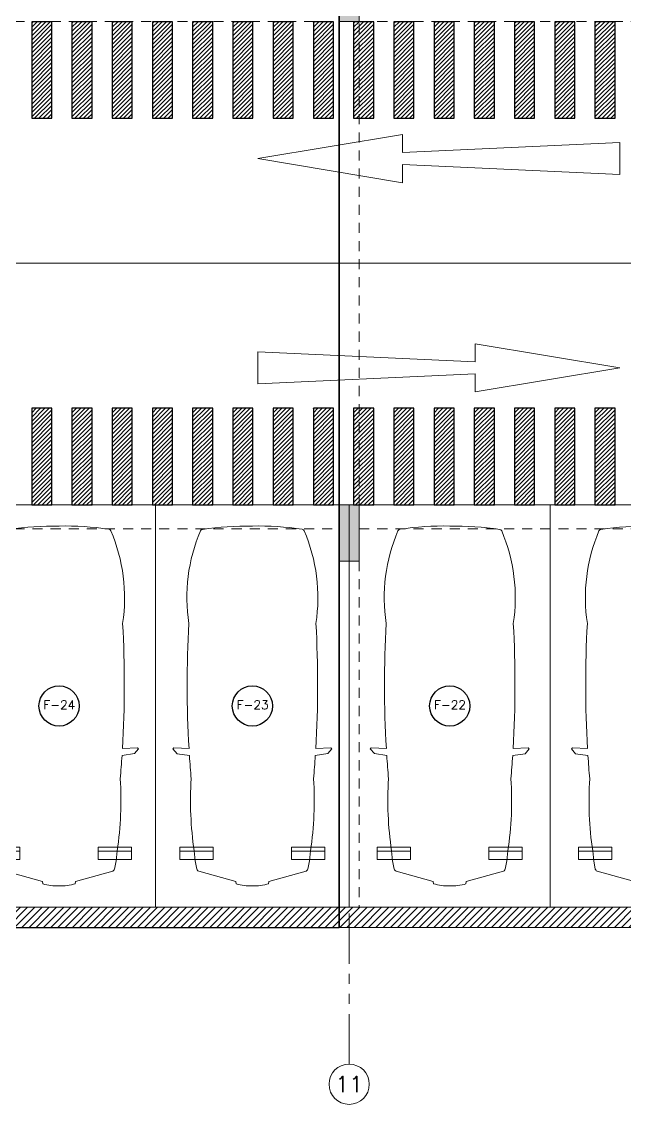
# Model space of a CAD drawing. Header units: millimetres. Extents: x 226317 to 226469, y 8188100 to 8188260.
# Drawn here: x 226406.2 to 226413.7, y 8188149.46 to 8188162.91 of the extents above; entities that cross this region are included whole.
import ezdxf
from ezdxf.enums import TextEntityAlignment as Align

# ---------------------------------------------------------------- set-up
doc = ezdxf.new("R2010")
doc.units = ezdxf.units.MM
for name, pattern in [('HIDDEN2', [0.1875, 0.125, -0.0625]), ('PHANTOM', [2.5, 1.25, -0.25, 0.25, -0.25, 0.25, -0.25]), ('PHANTOM2', [1.25, 0.625, -0.125, 0.125, -0.125, 0.125, -0.125])]:
    doc.linetypes.add(name, pattern=pattern)
for name, color, linetype in [('A-COTAS INT', 8, 'Continuous'), ('A-EJES', 8, 'PHANTOM'), ('A-ESTRUCTURA-HATCH', 8, 'Continuous'), ('A-ESTRUCTURA-MUROS', 8, 'Continuous'), ('A-ESTRUCTURA-VIGAS', 8, 'HIDDEN2'), ('A-LINEAS', 8, 'Continuous'), ('A-MOBILIARIO', 8, 'Continuous'), ('A-NUMERO ESTAC', 8, 'Continuous'), ('A-TEXTO-INDICACIONES', 8, 'Continuous'), ('CIRCULACION PEATONAL', 8, 'Continuous')]:
    doc.layers.add(name, color=color, linetype=linetype)
doc.layers.add('A-ESTRUCTURA-PLACAS', color=8, linetype='Continuous', lineweight=35)
doc.layers.add('A-MUROS', color=8, linetype='Continuous', lineweight=30)
doc.layers.add('A-ETAPAS', color=8, linetype='Continuous', lineweight=35, plot=False)
doc.layers.add('A-ÁREA COMÚN', color=8, linetype='Continuous', plot=False)
doc.styles.add('ROMANS', font='ROMANS.shx', dxfattribs={"oblique": 10})

# ---------------------------------------------------------------- blocks, each defined once
blk = doc.blocks.new('EST P2')
at = {"layer": 'A-ESTRUCTURA-HATCH', "lineweight": 0}
h = blk.add_hatch(dxfattribs=at)
h.set_pattern_fill('ANSI31', color=8, scale=0.02, angle=-1.27e-14)
h.set_pattern_definition([(44.99999999999999, (-226392.077087921, -8188163.059610654), (-0.04490128060534576, 0.04490128060534578), [])])
h.paths.add_polyline_path([(-3.609999800828518, 5.049997551366687), (-3.609999800828518, 4.849997551180422), (-44.78499944024952, 4.849997609853745), (-44.78499937866582, -0.150002358481288), (-46.98999937772169, -0.1500023575499654), (-46.9900000851776, -11.15000259596854), (-3.609999100299319, -11.15005090925843), (-3.609999100299319, -11.40005090925843), (-47.2400000844209, -11.40000240411609), (-47.2400001185888, 0.1499976376071572), (-45.03500012474251, 0.1499976441264153), (-45.03499907316291, 5.049739951267838)])
h.paths.add_polyline_path([(5.875668717751978, 4.849997540004551), (5.875668724213028, 5.04999746195972), (35.52999999574968, 5.049996704794466), (35.52999999574968, 4.849997699260712)])
h.paths.add_polyline_path([(35.5800006974896, -11.1500659417361), (71.88000514596933, -11.1501255556941), (71.88000514596933, -11.40006201900542), (35.5800006974896, -11.40000240504742)])
h.paths.add_polyline_path([(-3.559999100310961, -11.15003591496497), (35.53000069750124, -11.15003591496497), (35.53000069750124, -11.40006590355188), (-3.559999100310961, -11.40006590355188)])
edge = h.paths.add_edge_path()
edge.add_arc((63.30066905263811, -0.1500025354325771), 9.699999993899837, 359.9999991583288, 539.9999991583288)
edge.add_line((53.60066905873828, -0.1500023929402232), (53.80066905874992, -0.1500023929402232))
edge.add_arc((63.30066905263811, -0.1500025354325771), 9.499999993888196, -8.593905818088388e-07, 179.9999991406094, ccw=False)
edge.add_line((72.80066904652631, -0.150002677924931), (73.00066904653795, -0.150002677924931))
h.paths.add_polyline_path([(47.91501720307861, 5.049996227025986), (35.5800006974896, 5.049997347407043), (35.5800006974896, 4.849997348152101), (47.91501677152701, 4.849997607059777)])
edge = h.paths.add_edge_path()
edge.add_arc((63.30067374472856, -0.1500072190538049), 3.300005388395399, 0.001083013335930548, 49.99451371248021)
edge.add_line((65.42211837161449, 2.377740446478128), (65.42216933166492, -0.149981296621263))
edge.add_line((65.42216933166492, -0.149981296621263), (65.27216933167074, -0.149981296621263))
edge.add_line((65.27216933167074, -0.149981296621263), (65.27212526180665, 2.49638928938657))
edge.add_arc((63.30067374501959, -0.1500072181224823), 3.300005387571071, 53.31547490152577, 179.999921187766)
edge.add_line((60.00066835692269, -0.1500026788562536), (59.80066835694015, -0.1500026788562536))
edge.add_arc((63.30067374501959, -0.1500072199851274), 3.50000538808239, 0.0010211422007841975, 179.9999256608234, ccw=False)
edge.add_line((66.80067913257517, -0.1499448418617249), (66.60066855713376, -0.1499448418617249))
edge.add_line((66.60066855713376, -0.1499448418617249), (66.60067913253442, -0.1499448418617249))
h.paths.add_polyline_path([(51.86500159354182, 4.849997512064874), (53.37567124812631, 4.84999814722687), (53.37566821934888, 5.049995731562376), (51.86500180145958, 5.049995731562376)])
h = blk.add_hatch(color=8, dxfattribs=at)
h.dxf.hatch_style = 1
h.paths.add_polyline_path([(1.924988952785498, -0.1505992198362947), (-0.1750110472203232, -0.1505992198362947), (-0.1750111099681817, 4.849997605197132), (-3.559999100310961, 4.849997400306165), (-3.559999100310961, 5.049996072426438), (3.774802909989376, 5.049997524358332), (3.774805110704619, 3.199881108477712), (3.624805109779118, 3.199881113134325), (3.624805167521117, 4.849999565631151), (-0.02486182996653952, 4.849999653175473), (-0.02486189515911974, 2.199999641627073), (3.774804468121147, 2.199980984441936), (3.774804468121147, 2.050086794421077), (-0.02486252749804407, 2.0499999942258), (-0.02486257418058813, -1.862645149230957e-09), (1.925019685091684, -0.0003989655524492264)])
h.paths.add_polyline_path([(51.86500603394234, 5.049999439157546), (47.91502163003315, 5.049999439157546), (47.91502161763492, -0.1499986853450537), (50.25000492052641, -0.1499986853450537), (50.25000491813989, 1.266598701477051e-06), (48.0650059216423, 1.311302185058594e-06), (48.06500596355181, 2.050003058277071), (50.01500671176473, 2.049963342025876), (50.01500671176473, 2.199976992793381), (48.06500595621765, 2.199977087788284), (48.06500601166044, 4.85000130161643), (51.7150060031563, 4.850001225247979), (51.71499513977324, 1.899957737885416), (51.8649951351108, 1.899957733228803)])
h.paths.add_polyline_path([(71.63000006310176, -6.150002165697515), (71.88000006310176, -6.150002165697515), (71.88000006310176, -6.85000216588378), (71.63000006310176, -6.85000216588378)])
h.paths.add_polyline_path([(64.42000006313901, -6.150002076290548), (64.67000006313901, -6.150002076290548), (64.67000006313901, -6.850002076476812), (64.42000006313901, -6.850002076476812)])
h.paths.add_polyline_path([(57.21000006317627, -6.150002076290548), (57.46000006317627, -6.150002076290548), (57.46000006317627, -6.850002076476812), (57.21000006317627, -6.850002076476812)])
h.paths.add_polyline_path([(50.00000006321352, -6.150002076290548), (50.25000006321352, -6.150002076290548), (50.25000006321352, -6.850002076476812), (50.00000006321352, -6.850002076476812)])
h.paths.add_polyline_path([(42.79000006325077, -6.150002055801451), (43.04000006325077, -6.150002055801451), (43.04000006325077, -6.850002055987716), (42.79000006325077, -6.850002055987716)])
h.paths.add_polyline_path([(42.79000006325077, 0.5499979434534907), (43.04000006325077, 0.5499979434534907), (43.04000006325077, -0.1500020558014512), (42.79000006325077, -0.1500020558014512)])
h.paths.add_polyline_path([(35.58000006328803, -6.150002076290548), (35.83000006328803, -6.150002076290548), (35.83000006328803, -6.850002076476812), (35.58000006328803, -6.850002076476812)])
h.paths.add_polyline_path([(35.58000006328803, 0.5499979238957167), (35.83000006328803, 0.5499979238957167), (35.83000006328803, -0.1500020762905478), (35.58000006328803, -0.1500020762905478)])
h.paths.add_polyline_path([(35.28000006329967, -6.150002076290548), (35.53000006329967, -6.150002076290548), (35.53000006329967, -6.850002076476812), (35.28000006329967, -6.850002076476812)])
h.paths.add_polyline_path([(35.28000006329967, 0.5499979238957167), (35.53000006329967, 0.5499979238957167), (35.53000006329967, -0.1500020762905478), (35.28000006329967, -0.1500020762905478)])
h.paths.add_polyline_path([(30.2800000719435, -6.150002076290548), (30.5300000719435, -6.150002076290548), (30.5300000719435, -6.850002076476812), (30.2800000719435, -6.850002076476812)])
h.paths.add_polyline_path([(30.2800000719435, 0.5499979238957167), (30.5300000719435, 0.5499979238957167), (30.5300000719435, -0.1500020762905478), (30.2800000719435, -0.1500020762905478)])
h.paths.add_polyline_path([(23.07000007198076, -6.150002076290548), (23.32000007198076, -6.150002076290548), (23.32000007198076, -6.850002076476812), (23.07000007198076, -6.850002076476812)])
h.paths.add_polyline_path([(23.07000007198076, 0.5499979238957167), (23.32000007198076, 0.5499979238957167), (23.32000007198076, -0.1500020762905478), (23.07000007198076, -0.1500020762905478)])
h.paths.add_polyline_path([(18.0700000806246, -6.150002055801451), (18.3200000806246, -6.150002055801451), (18.3200000806246, -6.850002055987716), (18.0700000806246, -6.850002055987716)])
h.paths.add_polyline_path([(18.0700000806246, 0.5499979434534907), (18.3200000806246, 0.5499979434534907), (18.3200000806246, -0.1500020558014512), (18.0700000806246, -0.1500020558014512)])
h.paths.add_polyline_path([(10.86000014224555, -6.150002076290548), (11.11000014224555, -6.150002076290548), (11.11000014224555, -6.850002076476812), (10.86000014224555, -6.850002076476812)])
h.paths.add_polyline_path([(10.86000014224555, 0.5499979238957167), (11.11000014224555, 0.5499979238957167), (11.11000014224555, -0.1500020762905478), (10.86000014224555, -0.1500020762905478)])
h.paths.add_polyline_path([(3.650000203866512, -6.150002076290548), (3.900000203866512, -6.150002076290548), (3.900000203866512, -6.850002076476812), (3.650000203866512, -6.850002076476812)])
h.paths.add_polyline_path([(3.600000203878153, 0.5499979238957167), (3.900000203866512, 0.5499979238957167), (3.900000203866512, -0.1500020762905478), (3.600000203878153, -0.1500020762905478)])
h.paths.add_polyline_path([(-3.55999973451253, -6.150002356618643), (-3.30999973451253, -6.150002356618643), (-3.30999973451253, -6.850002356804907), (-3.55999973451253, -6.850002356804907)])
h.paths.add_polyline_path([(-3.55999973451253, 0.5499976426362991), (-3.30999973451253, 0.5499976426362991), (-3.30999973451253, -0.1500023566186428), (-3.55999973451253, -0.1500023566186428)])
h.paths.add_polyline_path([(-3.859999734500889, -6.150002356618643), (-3.609999734500889, -6.150002356618643), (-3.609999734500889, -6.850002356804907), (-3.859999734500889, -6.850002356804907)])
h.paths.add_polyline_path([(-3.859999734500889, 0.5499976426362991), (-3.609999734500889, 0.5499976426362991), (-3.609999734500889, -0.1500023566186428), (-3.859999734500889, -0.1500023566186428)])
h.paths.add_polyline_path([(-11.06999967287993, -6.150002356618643), (-10.81999967287993, -6.150002356618643), (-10.81999967287993, -6.850002356804907), (-11.06999967287993, -6.850002356804907)])
h.paths.add_polyline_path([(-11.06999967287993, 0.5499976426362991), (-10.81999967287993, 0.5499976426362991), (-10.81999967287993, -0.1500023566186428), (-11.06999967287993, -0.1500023566186428)])
h.paths.add_polyline_path([(-18.27999961125897, -6.150002076290548), (-18.02999961125897, -6.150002076290548), (-18.02999961125897, -6.850002076476812), (-18.27999961125897, -6.850002076476812)])
h.paths.add_polyline_path([(-18.27999961125897, 0.5499979238957167), (-18.02999961125897, 0.5499979238957167), (-18.02999961125897, -0.1500020762905478), (-18.27999961125897, -0.1500020762905478)])
h.paths.add_polyline_path([(-25.48999954963801, -6.150002356618643), (-25.23999954963801, -6.150002356618643), (-25.23999954963801, -6.850002356804907), (-25.48999954963801, -6.850002356804907)])
h.paths.add_polyline_path([(-25.48999954963801, 0.5499976426362991), (-25.23999954963801, 0.5499976426362991), (-25.23999954963801, -0.1500023566186428), (-25.48999954963801, -0.1500023566186428)])
h.paths.add_polyline_path([(-32.69999948801706, -6.150002356618643), (-32.44999948801706, -6.150002356618643), (-32.44999948801706, -6.850002356804907), (-32.69999948801706, -6.850002356804907)])
h.paths.add_polyline_path([(-32.69999948801706, 0.5499976426362991), (-32.44999948801706, 0.5499976426362991), (-32.44999948801706, -0.1500023566186428), (-32.69999948801706, -0.1500023566186428)])
h.paths.add_polyline_path([(-39.90999879219453, -6.150002076290548), (-39.65999879219453, -6.150002076290548), (-39.65999879219453, -6.850002076476812), (-39.90999879219453, -6.850002076476812)])
h.paths.add_polyline_path([(-39.90999879219453, 0.5499979238957167), (-39.65999879219453, 0.5499979238957167), (-39.65999879219453, -0.1500020762905478), (-39.90999879219453, -0.1500020762905478)])
at = {"layer": 'A-ESTRUCTURA-MUROS', "color": 8, "lineweight": 0}
blk.add_lwpolyline([(-3.559999100310961, -11.15003591496497), (35.53000069750124, -11.15003591496497), (35.53000069750124, -11.40006590355188), (-3.559999100310961, -11.40006590355188)], close=True, dxfattribs=at)
at = {"layer": 'A-ESTRUCTURA-PLACAS', "color": 8, "lineweight": 0}
for points in [[(18.0700000806246, 0.5499979434534907), (18.3200000806246, 0.5499979434534907), (18.3200000806246, -0.1500020558014512), (18.0700000806246, -0.1500020558014512)], [(18.0700000806246, -6.150002055801451), (18.3200000806246, -6.150002055801451), (18.3200000806246, -6.850002055987716), (18.0700000806246, -6.850002055987716)]]:
    blk.add_lwpolyline(points, close=True, dxfattribs=at)
at = {"layer": 'A-ESTRUCTURA-VIGAS', "color": 8, "lineweight": 0}
for points in [[(11.11000014224555, -0.1500018127262592), (18.0700000806246, -0.1500020567327738)], [(18.0700000806246, -6.150002055801451), (18.0700000806246, -0.1500020567327738)], [(18.3200000806246, -6.150002055801451), (18.3200000806246, -0.1500020567327738)], [(18.3200000806246, -0.1500020567327738), (23.07000007198076, -0.1500020762905478)], [(11.11000015272293, -6.150001812726259), (18.07000009110197, -6.150002055801451)], [(18.32000008190516, -6.150002055801451), (23.07000007326133, -6.150002076290548)], [(11.11000014224555, -6.450001812539995), (18.0700000806246, -6.450002056546509)], [(18.3200000806246, -6.450002056546509), (23.07000007198076, -6.450002076104283)], [(18.0700000806246, -6.850002690218389), (18.0700000806246, -11.15000237338245)], [(18.3200000806246, -6.850002690218389), (18.3200000806246, -11.15000237338245)]]:
    blk.add_lwpolyline(points, dxfattribs=at)
blk = doc.blocks.new('*U21')
at = {"layer": 'CIRCULACION PEATONAL'}
h = blk.add_hatch(dxfattribs=at)
h.set_pattern_fill('ANSI31', color=256, scale=0.3)
h.set_pattern_definition([(45, (48.75036784235422, 0), (-0.02651650429449553, 0.02651650429449553), [])])
h.paths.add_polyline_path([(49.04736672583535, 0.2275326177477837), (48.79736672589356, 0.2275326177477837), (48.79736672589356, -0.9724673796445131), (49.04736672583535, -0.9724673796445131)])
h = blk.add_hatch(dxfattribs=at)
h.set_pattern_fill('ANSI31', color=256, scale=0.3)
h.set_pattern_definition([(45, (49.25036784235422, 0), (-0.02651650429449553, 0.02651650429449553), [])])
h.paths.add_polyline_path([(49.54736672583535, 0.2275326177477837), (49.29736672589356, 0.2275326177477837), (49.29736672589356, -0.9724673796445131), (49.54736672583535, -0.9724673796445131)])
h = blk.add_hatch(dxfattribs=at)
h.set_pattern_fill('ANSI31', color=256, scale=0.3)
h.set_pattern_definition([(45, (49.75036784235422, 0), (-0.02651650429449553, 0.02651650429449553), [])])
h.paths.add_polyline_path([(50.04736672583535, 0.2275326177477837), (49.79736672589356, 0.2275326177477837), (49.79736672589356, -0.9724673796445131), (50.04736672583535, -0.9724673796445131)])
h = blk.add_hatch(dxfattribs=at)
h.set_pattern_fill('ANSI31', color=256, scale=0.3)
h.set_pattern_definition([(45, (50.25036784235422, 0), (-0.02651650429449553, 0.02651650429449553), [])])
h.paths.add_polyline_path([(50.54736672583535, 0.2275326177477837), (50.29736672589356, 0.2275326177477837), (50.29736672589356, -0.9724673796445131), (50.54736672583535, -0.9724673796445131)])
h = blk.add_hatch(dxfattribs=at)
h.set_pattern_fill('ANSI31', color=256, scale=0.3)
h.set_pattern_definition([(45, (50.75036784235422, 0), (-0.02651650429449553, 0.02651650429449553), [])])
h.paths.add_polyline_path([(51.04736672583535, 0.2275326177477837), (50.79736672589356, 0.2275326177477837), (50.79736672589356, -0.9724673796445131), (51.04736672583535, -0.9724673796445131)])
h = blk.add_hatch(dxfattribs=at)
h.set_pattern_fill('ANSI31', color=256, scale=0.3)
h.set_pattern_definition([(45, (51.25036784235422, 0), (-0.02651650429449553, 0.02651650429449553), [])])
h.paths.add_polyline_path([(51.54736672583535, 0.2275326177477837), (51.29736672589356, 0.2275326177477837), (51.29736672589356, -0.9724673796445131), (51.54736672583535, -0.9724673796445131)])
h = blk.add_hatch(dxfattribs=at)
h.set_pattern_fill('ANSI31', color=256, scale=0.3)
h.set_pattern_definition([(45, (51.75036784235422, 0), (-0.02651650429449553, 0.02651650429449553), [])])
h.paths.add_polyline_path([(52.04736672583535, 0.2275326177477837), (51.79736672589356, 0.2275326177477837), (51.79736672589356, -0.9724673796445131), (52.04736672583535, -0.9724673796445131)])
h = blk.add_hatch(dxfattribs=at)
h.set_pattern_fill('ANSI31', color=256, scale=0.3)
h.set_pattern_definition([(45, (52.25036784235422, 0), (-0.02651650429449553, 0.02651650429449553), [])])
h.paths.add_polyline_path([(52.54736672583535, 0.2275326177477837), (52.29736672589356, 0.2275326177477837), (52.29736672589356, -0.9724673796445131), (52.54736672583535, -0.9724673796445131)])
h = blk.add_hatch(dxfattribs=at)
h.set_pattern_fill('ANSI31', color=256, scale=0.3)
h.set_pattern_definition([(45, (52.75036784235422, 0), (-0.02651650429449553, 0.02651650429449553), [])])
h.paths.add_polyline_path([(53.04736672583535, 0.2275326177477837), (52.79736672589356, 0.2275326177477837), (52.79736672589356, -0.9724673796445131), (53.04736672583535, -0.9724673796445131)])
h = blk.add_hatch(dxfattribs=at)
h.set_pattern_fill('ANSI31', color=256, scale=0.3)
h.set_pattern_definition([(45, (53.25036784235422, 0), (-0.02651650429449553, 0.02651650429449553), [])])
h.paths.add_polyline_path([(53.54736672583535, 0.2275326177477837), (53.29736672589356, 0.2275326177477837), (53.29736672589356, -0.9724673796445131), (53.54736672583535, -0.9724673796445131)])
h = blk.add_hatch(dxfattribs=at)
h.set_pattern_fill('ANSI31', color=256, scale=0.3)
h.set_pattern_definition([(45, (53.75036784235422, 0), (-0.02651650429449553, 0.02651650429449553), [])])
h.paths.add_polyline_path([(54.04736672583535, 0.2275326177477837), (53.79736672589356, 0.2275326177477837), (53.79736672589356, -0.9724673796445131), (54.04736672583535, -0.9724673796445131)])
h = blk.add_hatch(dxfattribs=at)
h.set_pattern_fill('ANSI31', color=256, scale=0.3)
h.set_pattern_definition([(45, (54.25036784235422, 0), (-0.02651650429449553, 0.02651650429449553), [])])
h.paths.add_polyline_path([(54.54736672583535, 0.2275326177477837), (54.29736672589356, 0.2275326177477837), (54.29736672589356, -0.9724673796445131), (54.54736672583535, -0.9724673796445131)])
h = blk.add_hatch(dxfattribs=at)
h.set_pattern_fill('ANSI31', color=256, scale=0.3)
h.set_pattern_definition([(45, (54.75036784235422, 0), (-0.02651650429449553, 0.02651650429449553), [])])
h.paths.add_polyline_path([(55.04736672583535, 0.2275326177477837), (54.79736672589356, 0.2275326177477837), (54.79736672589356, -0.9724673796445131), (55.04736672583535, -0.9724673796445131)])
h = blk.add_hatch(dxfattribs=at)
h.set_pattern_fill('ANSI31', color=256, scale=0.3)
h.set_pattern_definition([(45, (55.25036784235422, 0), (-0.02651650429449553, 0.02651650429449553), [])])
h.paths.add_polyline_path([(55.54736672583535, 0.2275326177477837), (55.29736672589356, 0.2275326177477837), (55.29736672589356, -0.9724673796445131), (55.54736672583535, -0.9724673796445131)])
h = blk.add_hatch(dxfattribs=at)
h.set_pattern_fill('ANSI31', color=256, scale=0.3)
h.set_pattern_definition([(45, (55.75036784235422, 0), (-0.02651650429449553, 0.02651650429449553), [])])
h.paths.add_polyline_path([(56.04736672583535, 0.2275326177477837), (55.79736672589356, 0.2275326177477837), (55.79736672589356, -0.9724673796445131), (56.04736672583535, -0.9724673796445131)])
for points in [[(48.79736672589356, -0.9724673796445131), (49.04736672583535, -0.9724673796445131), (49.04736672583535, 0.2275326177477837), (48.79736672589356, 0.2275326177477837)], [(49.29736672589356, -0.9724673796445131), (49.54736672583535, -0.9724673796445131), (49.54736672583535, 0.2275326177477837), (49.29736672589356, 0.2275326177477837)], [(49.79736672589356, -0.9724673796445131), (50.04736672583535, -0.9724673796445131), (50.04736672583535, 0.2275326177477837), (49.79736672589356, 0.2275326177477837)], [(50.29736672589356, -0.9724673796445131), (50.54736672583535, -0.9724673796445131), (50.54736672583535, 0.2275326177477837), (50.29736672589356, 0.2275326177477837)], [(50.79736672589356, -0.9724673796445131), (51.04736672583535, -0.9724673796445131), (51.04736672583535, 0.2275326177477837), (50.79736672589356, 0.2275326177477837)], [(51.29736672589356, -0.9724673796445131), (51.54736672583535, -0.9724673796445131), (51.54736672583535, 0.2275326177477837), (51.29736672589356, 0.2275326177477837)], [(51.79736672589356, -0.9724673796445131), (52.04736672583535, -0.9724673796445131), (52.04736672583535, 0.2275326177477837), (51.79736672589356, 0.2275326177477837)], [(52.29736672589356, -0.9724673796445131), (52.54736672583535, -0.9724673796445131), (52.54736672583535, 0.2275326177477837), (52.29736672589356, 0.2275326177477837)], [(52.79736672589356, -0.9724673796445131), (53.04736672583535, -0.9724673796445131), (53.04736672583535, 0.2275326177477837), (52.79736672589356, 0.2275326177477837)], [(53.29736672589356, -0.9724673796445131), (53.54736672583535, -0.9724673796445131), (53.54736672583535, 0.2275326177477837), (53.29736672589356, 0.2275326177477837)], [(53.79736672589356, -0.9724673796445131), (54.04736672583535, -0.9724673796445131), (54.04736672583535, 0.2275326177477837), (53.79736672589356, 0.2275326177477837)], [(54.29736672589356, -0.9724673796445131), (54.54736672583535, -0.9724673796445131), (54.54736672583535, 0.2275326177477837), (54.29736672589356, 0.2275326177477837)], [(54.79736672589356, -0.9724673796445131), (55.04736672583535, -0.9724673796445131), (55.04736672583535, 0.2275326177477837), (54.79736672589356, 0.2275326177477837)], [(55.29736672589356, -0.9724673796445131), (55.54736672583535, -0.9724673796445131), (55.54736672583535, 0.2275326177477837), (55.29736672589356, 0.2275326177477837)], [(55.79736672589356, -0.9724673796445131), (56.04736672583535, -0.9724673796445131), (56.04736672583535, 0.2275326177477837), (55.79736672589356, 0.2275326177477837)]]:
    blk.add_lwpolyline(points, close=True, dxfattribs=at)
blk = doc.blocks.new('EJES 1P')
at = {"layer": 'A-EJES', "color": 8, "linetype": 'PHANTOM2', "lineweight": 0}
blk.add_lwpolyline([(63.20433618087554, -18.15109878778458), (63.20433511931333, -12.29184515587986)], dxfattribs=at)
at = {"layer": 'A-EJES', "color": 8, "linetype": 'Continuous', "lineweight": 0}
blk.add_circle((63.20433618043899, -18.3981809662655), 0.25, dxfattribs=at)
at = {"layer": 'A-EJES', "color": 8, "linetype": 'Continuous', "lineweight": 0, "style": 'ROMANS'}
blk.add_text('11', height=0.2, dxfattribs=at).set_placement((63.20433618043899, -18.3981809662655), align=Align.MIDDLE_CENTER)
blk = doc.blocks.new('EJE')
at = {"linetype": 'Continuous'}
blk.add_circle((-4.656613e-10, -3.7252903e-09), 0.5, dxfattribs=at)
at = {"layer": 'A-TEXTO-INDICACIONES', "style": 'ROMANS'}
blk.add_attdef('EJE', text='', height=0.22, rotation=1.067217058e-07, dxfattribs=at).set_placement((0.0068061400004788, 0.02766973558132052), align=Align.MIDDLE_CENTER)
blk = doc.blocks.new('numeración')
at = {"layer": 'A-NUMERO ESTAC', "color": 8, "lineweight": 0, "xscale": 0.5, "yscale": 0.5, "zscale": 0.5}
for p, values in [((-58.41066868865164, -58.20025505311787), {'EJE': 'F-24'}), ((-56.00816868865513, -58.2002550503239), {'EJE': 'F-23'}), ((-53.55566875025397, -58.20025469269603), {'EJE': 'F-22'})]:
    blk.add_blockref('EJE', p, dxfattribs=at).add_auto_attribs(values)
blk = doc.blocks.new('*U64')
at = {"color": 8, "lineweight": 0, "ltscale": 0.5}
for p, q in [((0.3499999955874531, 4.301899374723462), (0.7625640851674265, 4.301899372860816)), ((2.149999995575811, 4.301899374723462), (1.737435905995837, 4.301899374723462))]:
    blk.add_line(p, q, dxfattribs=at)
for points in [[(0, 0), (2.499999991361988, 0), (2.499999991361988, 5), (0, 5)], [(0.3499999955874531, 4.405005575418499), (0.3499999955874531, 4.25500557504597), (0.7625640851674265, 4.25500557504597), (0.7625640851674265, 4.405005573555852)], [(1.737435905995837, 4.405005575418499), (1.737435905995837, 4.25500557504597), (2.149999995575811, 4.25500557504597), (2.149999995575811, 4.405005575418499)]]:
    blk.add_lwpolyline(points, close=True, dxfattribs=at)
blk.add_lwpolyline([(2.03752884062679, 3.028522202071265), (2.224826327210351, 3.017961387783316), (2.238677228719055, 3.033225936144618), (2.185582106501854, 3.092103478759553), (2.032238901058754, 3.114782713422947, 0.005253419644038889), (2.010610157850643, 3.403024230234966, 0.05323468880448375), (1.972881284693313, 4.298445265069629), (1.959960854763223, 4.423920004889395), (1.940709683380149, 4.525403541773585), (1.9362321838096, 4.534997764310868, 0.2186562557100147), (1.917137844871789, 4.551199094653156), (1.455784297117092, 4.68041331440213), (1.452100339887064, 4.707649311509477, 0.09155394760763061), (1.249999995680958, 4.734330136008744, 0.09162043732155131), (1.047899651492074, 4.708804217427994), (1.044215694046172, 4.681568217724587), (0.5828621462968695, 4.552353999814748, 0.2186562552153479), (0.5637678073598666, 4.536152669489409), (0.5592903077831155, 4.526558446958687), (0.5400391364582477, 4.4250749100745), (0.5271187063809111, 4.299600172615821, 0.05323468880111815), (0.4893898333856372, 3.404179129908862, 0.005253420110187526), (0.4677610893613322, 3.115937606692341), (0.3144178846614098, 3.093258382082013), (0.2613227625024168, 3.034380841329721), (0.2751736638947053, 3.01911629296842), (0.462471150585728, 3.029677107255861, 0.02826491459471849), (0.4599966609936941, 1.475695204805616, 0.1399238157925407), (0.6046126920717152, 0.324876973164095, 0.2721479777528903), (0.6285017460795336, 0.3060667694362756, 0.035352843949907), (1.249999995681265, 0.2656698639912349, 0.0456386399384704), (1.869188434173286, 0.3049118635303407, 0.2721479761988349), (1.893077488848708, 0.3237220675503025, 0.1398888083936435), (2.040003330824844, 1.474540296761161, 0.02826491464424222)], format="xyb", close=True, dxfattribs=at)
blk = doc.blocks.new('*U62')
at = {"color": 8, "lineweight": 0, "ltscale": 0.5}
for p, q in [((0.349999999909371, 4.301899374723462), (0.7625640894893444, 4.301899372860816)), ((2.149999999897729, 4.301899374723462), (1.737435910317755, 4.301899374723462))]:
    blk.add_line(p, q, dxfattribs=at)
for points in [[(0, 0), (2.500000000005824, 0), (2.500000000005824, 5), (0, 5)], [(0.349999999909371, 4.405005575418499), (0.349999999909371, 4.25500557504597), (0.7625640894893444, 4.25500557504597), (0.7625640894893444, 4.405005573555852)], [(1.737435910317755, 4.405005575418499), (1.737435910317755, 4.25500557504597), (2.149999999897729, 4.25500557504597), (2.149999999897729, 4.405005575418499)]]:
    blk.add_lwpolyline(points, close=True, dxfattribs=at)
blk.add_lwpolyline([(2.037528844948707, 3.028522202071265), (2.224826331532269, 3.017961387783316), (2.238677233040973, 3.033225936144618), (2.185582110823772, 3.092103478759553), (2.032238905380672, 3.114782713422947, 0.005253419644038889), (2.010610162172561, 3.403024230234966, 0.05323468880448375), (1.972881289015231, 4.298445265069629), (1.959960859085141, 4.423920004889395), (1.940709687702067, 4.525403541773585), (1.936232188131518, 4.534997764310868, 0.2186562557100147), (1.917137849193707, 4.551199094653156), (1.45578430143901, 4.68041331440213), (1.452100344208982, 4.707649311509477, 0.09155394760763061), (1.250000000002876, 4.734330136008744, 0.09162043732155131), (1.047899655813991, 4.708804217427994), (1.044215698368089, 4.681568217724587), (0.5828621506187874, 4.552353999814748, 0.2186562552153479), (0.5637678116817846, 4.536152669489409), (0.5592903121050334, 4.526558446958687), (0.5400391407801657, 4.4250749100745), (0.527118710702829, 4.299600172615821, 0.05323468880111815), (0.4893898377075552, 3.404179129908862, 0.005253420110187526), (0.4677610936832501, 3.115937606692341), (0.3144178889833277, 3.093258382082013), (0.2613227668243348, 3.034380841329721), (0.2751736682166233, 3.01911629296842), (0.4624711549076459, 3.029677107255861, 0.02826491459471849), (0.459996665315612, 1.475695204805616, 0.1399238157925407), (0.6046126963936331, 0.324876973164095, 0.2721479777528903), (0.6285017504014515, 0.3060667694362756, 0.035352843949907), (1.250000000003183, 0.2656698639912349, 0.0456386399384704), (1.869188438495204, 0.3049118635303407, 0.2721479761988349), (1.893077493170626, 0.3237220675503025, 0.1398888083936435), (2.040003335146762, 1.474540296761161, 0.02826491464424222)], format="xyb", close=True, dxfattribs=at)
blk = doc.blocks.new('*U60')
at = {"color": 8, "lineweight": 0, "ltscale": 0.5}
for p, q in [((0.2999999999064606, 4.301899374723462), (0.712564089486434, 4.301899372860816)), ((2.099999999894819, 4.301899374723462), (1.687435910314844, 4.301899374723462))]:
    blk.add_line(p, q, dxfattribs=at)
for points in [[(0, 0), (2.400000000000003, 0), (2.400000000000003, 5), (0, 5)], [(0.2999999999064606, 4.405005575418499), (0.2999999999064606, 4.25500557504597), (0.712564089486434, 4.25500557504597), (0.712564089486434, 4.405005573555852)], [(1.687435910314844, 4.405005575418499), (1.687435910314844, 4.25500557504597), (2.099999999894819, 4.25500557504597), (2.099999999894819, 4.405005575418499)]]:
    blk.add_lwpolyline(points, close=True, dxfattribs=at)
blk.add_lwpolyline([(1.987528844945797, 3.028522202071265), (2.174826331529359, 3.017961387783316), (2.188677233038063, 3.033225936144618), (2.135582110820861, 3.092103478759553), (1.982238905377762, 3.114782713422947, 0.005253419644038889), (1.960610162169651, 3.403024230234966, 0.05323468880448375), (1.922881289012321, 4.298445265069629), (1.909960859082231, 4.423920004889395), (1.890709687699156, 4.525403541773585), (1.886232188128608, 4.534997764310868, 0.2186562557100147), (1.867137849190796, 4.551199094653156), (1.405784301436099, 4.68041331440213), (1.402100344206071, 4.707649311509477, 0.09155394760763061), (1.199999999999965, 4.734330136008744, 0.09162043732155131), (0.9978996558110811, 4.708804217427994), (0.9942156983651791, 4.681568217724587), (0.532862150615877, 4.552353999814748, 0.2186562552153479), (0.5137678116788742, 4.536152669489409), (0.509290312102123, 4.526558446958687), (0.4900391407772553, 4.4250749100745), (0.4771187106999186, 4.299600172615821, 0.05323468880111815), (0.4393898377046448, 3.404179129908862, 0.005253420110187526), (0.4177610936803398, 3.115937606692341), (0.2644178889804173, 3.093258382082013), (0.2113227668214244, 3.034380841329721), (0.2251736682137129, 3.01911629296842), (0.4124711549047355, 3.029677107255861, 0.02826491459471849), (0.4099966653127016, 1.475695204805616, 0.1399238157925407), (0.5546126963907227, 0.324876973164095, 0.2721479777528903), (0.5785017503985411, 0.3060667694362756, 0.035352843949907), (1.200000000000272, 0.2656698639912349, 0.0456386399384704), (1.819188438492293, 0.3049118635303407, 0.2721479761988349), (1.843077493167715, 0.3237220675503025, 0.1398888083936435), (1.990003335143852, 1.474540296761161, 0.02826491464424222)], format="xyb", close=True, dxfattribs=at)
blk = doc.blocks.new('*U61')
at = {"color": 8, "lineweight": 0, "ltscale": 0.5}
for p, q in [((0.302499999908789, 4.301899374723462), (0.7150640894887623, 4.301899372860816)), ((2.102499999897147, 4.301899374723462), (1.689935910317172, 4.301899374723462))]:
    blk.add_line(p, q, dxfattribs=at)
for points in [[(0, 0), (2.40500000000466, 0), (2.40500000000466, 5), (0, 5)], [(0.302499999908789, 4.405005575418499), (0.302499999908789, 4.25500557504597), (0.7150640894887623, 4.25500557504597), (0.7150640894887623, 4.405005573555852)], [(1.689935910317172, 4.405005575418499), (1.689935910317172, 4.25500557504597), (2.102499999897147, 4.25500557504597), (2.102499999897147, 4.405005575418499)]]:
    blk.add_lwpolyline(points, close=True, dxfattribs=at)
blk.add_lwpolyline([(1.990028844948126, 3.028522202071265), (2.177326331531687, 3.017961387783316), (2.191177233040391, 3.033225936144618), (2.13808211082319, 3.092103478759553), (1.98473890538009, 3.114782713422947, 0.005253419644038889), (1.963110162171979, 3.403024230234966, 0.05323468880448375), (1.925381289014649, 4.298445265069629), (1.912460859084559, 4.423920004889395), (1.893209687701485, 4.525403541773585), (1.888732188130936, 4.534997764310868, 0.2186562557100147), (1.869637849193124, 4.551199094653156), (1.408284301438428, 4.68041331440213), (1.4046003442084, 4.707649311509477, 0.09155394760763061), (1.202500000002294, 4.734330136008744, 0.09162043732155131), (1.000399655813409, 4.708804217427994), (0.9967156983675074, 4.681568217724587), (0.5353621506182054, 4.552353999814748, 0.2186562552153479), (0.5162678116812025, 4.536152669489409), (0.5117903121044514, 4.526558446958687), (0.4925391407795836, 4.4250749100745), (0.4796187107022469, 4.299600172615821, 0.05323468880111815), (0.4418898377069731, 3.404179129908862, 0.005253420110187526), (0.4202610936826681, 3.115937606692341), (0.2669178889827457, 3.093258382082013), (0.2138227668237527, 3.034380841329721), (0.2276736682160412, 3.01911629296842), (0.4149711549070638, 3.029677107255861, 0.02826491459471849), (0.4124966653150299, 1.475695204805616, 0.1399238157925407), (0.557112696393051, 0.324876973164095, 0.2721479777528903), (0.5810017504008694, 0.3060667694362756, 0.035352843949907), (1.2025000000026, 0.2656698639912349, 0.0456386399384704), (1.821688438494622, 0.3049118635303407, 0.2721479761988349), (1.845577493170043, 0.3237220675503025, 0.1398888083936435), (1.99250333514618, 1.474540296761161, 0.02826491464424222)], format="xyb", close=True, dxfattribs=at)
blk = doc.blocks.new('*U19')
at = {"layer": 'CIRCULACION PEATONAL'}
h = blk.add_hatch(dxfattribs=at)
h.set_pattern_fill('ANSI31', color=256, scale=0.3)
h.set_pattern_definition([(45, (39.75036784235422, 0), (-0.02651650429449553, 0.02651650429449553), [])])
h.paths.add_polyline_path([(40.04736672583536, 0.2275326177477837), (39.79736672589357, 0.2275326177477837), (39.79736672589357, -0.9724673796445131), (40.04736672583536, -0.9724673796445131)])
h = blk.add_hatch(dxfattribs=at)
h.set_pattern_fill('ANSI31', color=256, scale=0.3)
h.set_pattern_definition([(45, (40.25036784235422, 0), (-0.02651650429449553, 0.02651650429449553), [])])
h.paths.add_polyline_path([(40.54736672583536, 0.2275326177477837), (40.29736672589357, 0.2275326177477837), (40.29736672589357, -0.9724673796445131), (40.54736672583536, -0.9724673796445131)])
h = blk.add_hatch(dxfattribs=at)
h.set_pattern_fill('ANSI31', color=256, scale=0.3)
h.set_pattern_definition([(45, (40.75036784235422, 0), (-0.02651650429449553, 0.02651650429449553), [])])
h.paths.add_polyline_path([(41.04736672583536, 0.2275326177477837), (40.79736672589357, 0.2275326177477837), (40.79736672589357, -0.9724673796445131), (41.04736672583536, -0.9724673796445131)])
h = blk.add_hatch(dxfattribs=at)
h.set_pattern_fill('ANSI31', color=256, scale=0.3)
h.set_pattern_definition([(45, (41.25036784235422, 0), (-0.02651650429449553, 0.02651650429449553), [])])
h.paths.add_polyline_path([(41.54736672583536, 0.2275326177477837), (41.29736672589357, 0.2275326177477837), (41.29736672589357, -0.9724673796445131), (41.54736672583536, -0.9724673796445131)])
h = blk.add_hatch(dxfattribs=at)
h.set_pattern_fill('ANSI31', color=256, scale=0.3)
h.set_pattern_definition([(45, (41.75036784235422, 0), (-0.02651650429449553, 0.02651650429449553), [])])
h.paths.add_polyline_path([(42.04736672583536, 0.2275326177477837), (41.79736672589357, 0.2275326177477837), (41.79736672589357, -0.9724673796445131), (42.04736672583536, -0.9724673796445131)])
h = blk.add_hatch(dxfattribs=at)
h.set_pattern_fill('ANSI31', color=256, scale=0.3)
h.set_pattern_definition([(45, (42.25036784235422, 0), (-0.02651650429449553, 0.02651650429449553), [])])
h.paths.add_polyline_path([(42.54736672583536, 0.2275326177477837), (42.29736672589357, 0.2275326177477837), (42.29736672589357, -0.9724673796445131), (42.54736672583536, -0.9724673796445131)])
h = blk.add_hatch(dxfattribs=at)
h.set_pattern_fill('ANSI31', color=256, scale=0.3)
h.set_pattern_definition([(45, (42.75036784235422, 0), (-0.02651650429449553, 0.02651650429449553), [])])
h.paths.add_polyline_path([(43.04736672583536, 0.2275326177477837), (42.79736672589357, 0.2275326177477837), (42.79736672589357, -0.9724673796445131), (43.04736672583536, -0.9724673796445131)])
h = blk.add_hatch(dxfattribs=at)
h.set_pattern_fill('ANSI31', color=256, scale=0.3)
h.set_pattern_definition([(45, (43.25036784235422, 0), (-0.02651650429449553, 0.02651650429449553), [])])
h.paths.add_polyline_path([(43.54736672583536, 0.2275326177477837), (43.29736672589357, 0.2275326177477837), (43.29736672589357, -0.9724673796445131), (43.54736672583536, -0.9724673796445131)])
h = blk.add_hatch(dxfattribs=at)
h.set_pattern_fill('ANSI31', color=256, scale=0.3)
h.set_pattern_definition([(45, (43.75036784235422, 0), (-0.02651650429449553, 0.02651650429449553), [])])
h.paths.add_polyline_path([(44.04736672583536, 0.2275326177477837), (43.79736672589357, 0.2275326177477837), (43.79736672589357, -0.9724673796445131), (44.04736672583536, -0.9724673796445131)])
h = blk.add_hatch(dxfattribs=at)
h.set_pattern_fill('ANSI31', color=256, scale=0.3)
h.set_pattern_definition([(45, (44.25036784235422, 0), (-0.02651650429449553, 0.02651650429449553), [])])
h.paths.add_polyline_path([(44.54736672583536, 0.2275326177477837), (44.29736672589357, 0.2275326177477837), (44.29736672589357, -0.9724673796445131), (44.54736672583536, -0.9724673796445131)])
h = blk.add_hatch(dxfattribs=at)
h.set_pattern_fill('ANSI31', color=256, scale=0.3)
h.set_pattern_definition([(45, (44.75036784235422, 0), (-0.02651650429449553, 0.02651650429449553), [])])
h.paths.add_polyline_path([(45.04736672583536, 0.2275326177477837), (44.79736672589357, 0.2275326177477837), (44.79736672589357, -0.9724673796445131), (45.04736672583536, -0.9724673796445131)])
h = blk.add_hatch(dxfattribs=at)
h.set_pattern_fill('ANSI31', color=256, scale=0.3)
h.set_pattern_definition([(45, (45.25036784235422, 0), (-0.02651650429449553, 0.02651650429449553), [])])
h.paths.add_polyline_path([(45.54736672583536, 0.2275326177477837), (45.29736672589357, 0.2275326177477837), (45.29736672589357, -0.9724673796445131), (45.54736672583536, -0.9724673796445131)])
h = blk.add_hatch(dxfattribs=at)
h.set_pattern_fill('ANSI31', color=256, scale=0.3)
h.set_pattern_definition([(45, (45.75036784235422, 0), (-0.02651650429449553, 0.02651650429449553), [])])
h.paths.add_polyline_path([(46.04736672583536, 0.2275326177477837), (45.79736672589357, 0.2275326177477837), (45.79736672589357, -0.9724673796445131), (46.04736672583536, -0.9724673796445131)])
h = blk.add_hatch(dxfattribs=at)
h.set_pattern_fill('ANSI31', color=256, scale=0.3)
h.set_pattern_definition([(45, (46.25036784235422, 0), (-0.02651650429449553, 0.02651650429449553), [])])
h.paths.add_polyline_path([(46.54736672583536, 0.2275326177477837), (46.29736672589357, 0.2275326177477837), (46.29736672589357, -0.9724673796445131), (46.54736672583536, -0.9724673796445131)])
h = blk.add_hatch(dxfattribs=at)
h.set_pattern_fill('ANSI31', color=256, scale=0.3)
h.set_pattern_definition([(45, (46.75036784235422, 0), (-0.02651650429449553, 0.02651650429449553), [])])
h.paths.add_polyline_path([(47.04736672583536, 0.2275326177477837), (46.79736672589357, 0.2275326177477837), (46.79736672589357, -0.9724673796445131), (47.04736672583536, -0.9724673796445131)])
for points in [[(39.79736672589357, -0.9724673796445131), (40.04736672583536, -0.9724673796445131), (40.04736672583536, 0.2275326177477837), (39.79736672589357, 0.2275326177477837)], [(40.29736672589357, -0.9724673796445131), (40.54736672583536, -0.9724673796445131), (40.54736672583536, 0.2275326177477837), (40.29736672589357, 0.2275326177477837)], [(40.79736672589357, -0.9724673796445131), (41.04736672583536, -0.9724673796445131), (41.04736672583536, 0.2275326177477837), (40.79736672589357, 0.2275326177477837)], [(41.29736672589357, -0.9724673796445131), (41.54736672583536, -0.9724673796445131), (41.54736672583536, 0.2275326177477837), (41.29736672589357, 0.2275326177477837)], [(41.79736672589357, -0.9724673796445131), (42.04736672583536, -0.9724673796445131), (42.04736672583536, 0.2275326177477837), (41.79736672589357, 0.2275326177477837)], [(42.29736672589357, -0.9724673796445131), (42.54736672583536, -0.9724673796445131), (42.54736672583536, 0.2275326177477837), (42.29736672589357, 0.2275326177477837)], [(42.79736672589357, -0.9724673796445131), (43.04736672583536, -0.9724673796445131), (43.04736672583536, 0.2275326177477837), (42.79736672589357, 0.2275326177477837)], [(43.29736672589357, -0.9724673796445131), (43.54736672583536, -0.9724673796445131), (43.54736672583536, 0.2275326177477837), (43.29736672589357, 0.2275326177477837)], [(43.79736672589357, -0.9724673796445131), (44.04736672583536, -0.9724673796445131), (44.04736672583536, 0.2275326177477837), (43.79736672589357, 0.2275326177477837)], [(44.29736672589357, -0.9724673796445131), (44.54736672583536, -0.9724673796445131), (44.54736672583536, 0.2275326177477837), (44.29736672589357, 0.2275326177477837)], [(44.79736672589357, -0.9724673796445131), (45.04736672583536, -0.9724673796445131), (45.04736672583536, 0.2275326177477837), (44.79736672589357, 0.2275326177477837)], [(45.29736672589357, -0.9724673796445131), (45.54736672583536, -0.9724673796445131), (45.54736672583536, 0.2275326177477837), (45.29736672589357, 0.2275326177477837)], [(45.79736672589357, -0.9724673796445131), (46.04736672583536, -0.9724673796445131), (46.04736672583536, 0.2275326177477837), (45.79736672589357, 0.2275326177477837)], [(46.29736672589357, -0.9724673796445131), (46.54736672583536, -0.9724673796445131), (46.54736672583536, 0.2275326177477837), (46.29736672589357, 0.2275326177477837)], [(46.79736672589357, -0.9724673796445131), (47.04736672583536, -0.9724673796445131), (47.04736672583536, 0.2275326177477837), (46.79736672589357, 0.2275326177477837)]]:
    blk.add_lwpolyline(points, close=True, dxfattribs=at)
blk = doc.blocks.new('PO_GUARDIA CIVIL ESQ FAISANES_PLANTAS_Sotanos_REVA_2022.01.24 - copia$0$XREF_SOTANOS - ETAPA 1-2020.06.26$0$frr')
at = {"color": 8, "lineweight": 0}
blk.add_lwpolyline([(-0.2000000000000455, -4.499999999999886), (0.2000000000000455, -4.5), (0.07500150000004169, -1.800000000000068), (0.2999999999999545, -1.799999999999955), (0, 0), (-0.2999999999999545, -1.799999999999955), (-0.07500149999981431, -1.799999999999955)], close=True, dxfattribs=at)
blk = doc.blocks.new('TEXTOSSS')
at = {"transparency": 33554483}
for p, rotation in [((-58.67189817124745, -40.20000145770609), 90), ((-54.17189817124745, -42.80000145733356), 270)]:
    blk.add_blockref('PO_GUARDIA CIVIL ESQ FAISANES_PLANTAS_Sotanos_REVA_2022.01.24 - copia$0$XREF_SOTANOS - ETAPA 1-2020.06.26$0$frr', p, dxfattribs=dict(at, rotation=rotation))
blk = doc.blocks.new('arq. estac.')
at = {"color": 8, "lineweight": 0}
blk.add_line((226698.6091258359, 8188164.553840831), (226730.2891256645, 8188164.553840826), dxfattribs=at)
at = {"layer": 'A-LINEAS', "color": 8, "lineweight": 0}
blk.add_lwpolyline([(226698.6091257055, 8188172.553895766), (226698.6091257055, 8188156.553895916), (226730.2891256265, 8188156.55389591), (226730.2891256265, 8188172.553895911)], close=True, dxfattribs=at)
at = {"layer": 'A-MUROS', "color": 8, "lineweight": 0}
for p, q in [((226759.3750309011, 8188156.553895555), (226640.5091262204, 8188156.55389557)), ((226640.2591254789, 8188156.303895555), (226759.3750307093, 8188156.303895555))]:
    blk.add_line(p, q, dxfattribs=at)
blk.add_lwpolyline([(226705.8191256439, 8188161.553895903), (226705.5691256439, 8188161.553895903), (226705.5691256439, 8188160.853895903), (226705.8191256439, 8188160.853895903)], close=True, dxfattribs=at)
at = {"layer": 'A-ÁREA COMÚN'}
for points in [[(226705.5691260498, 8188156.304383383), (226723.0291256313, 8188156.30452888), (226723.0291256313, 8188172.753894688), (226720.2252021547, 8188172.753894734), (226720.2252021517, 8188173.603833165), (226716.2751791295, 8188173.603833159), (226716.2751791007, 8188172.754830795), (226705.5691256486, 8188172.754269768)], [(226705.5691256486, 8188172.754269768), (226698.409125802, 8188172.753894565), (226698.409125802, 8188173.203894565), (226697.8091258021, 8188173.203894565), (226697.8091258021, 8188172.754831227), (226683.9391264677, 8188172.754831429), (226683.9391264677, 8188156.304203137), (226705.5691260498, 8188156.304383383)]]:
    blk.add_lwpolyline(points, close=True, dxfattribs=at)
for name, p in [('EJES 1P', (226642.4897912069, 8188172.75389568)), ('EST P2', (226687.4991255681, 8188167.703897953))]:
    blk.add_blockref(name, p)
at = {"rotation": 180.0005141974605}
for name, p in [('*U19', (226748.7965017182, 8188166.581527324)), ('*U21', (226757.7965010836, 8188161.780574126))]:
    blk.add_blockref(name, p, dxfattribs=at)
at = {"transparency": 33554483}
for p, rotation in [((226704.559125965, 8188165.853895882), 90), ((226709.059125965, 8188163.253895883), 270)]:
    blk.add_blockref('PO_GUARDIA CIVIL ESQ FAISANES_PLANTAS_Sotanos_REVA_2022.01.24 - copia$0$XREF_SOTANOS - ETAPA 1-2020.06.26$0$frr', p, dxfattribs=dict(at, rotation=rotation))
at = {"layer": 'A-COTAS INT'}
blk.add_blockref('TEXTOSSS', (226763.2310241363, 8188206.05389734), dxfattribs=at)
at = {"layer": 'A-ETAPAS'}
blk.add_blockref('numeración', (226760.4997950284, 8188217.254150522), dxfattribs=at)
at = {"layer": 'A-MOBILIARIO', "xscale": -1, "rotation": 179.9999992943567}
for name, p in [('*U60', (226700.8891257055, 8188161.553895751)), ('*U61', (226703.2891257055, 8188161.553895721)), ('*U64', (226708.1941256439, 8188161.553895933))]:
    blk.add_blockref(name, p, dxfattribs=at)
at = {"layer": 'A-MOBILIARIO', "rotation": 180.0000007056432}
blk.add_blockref('*U62', (226708.1941256439, 8188161.553895933), dxfattribs=at)

msp = doc.modelspace()

# ---------------------------------------------------------------- block references
msp.add_blockref('arq. estac.', (-295.4220376470475, -4.645514124073088))

doc.saveas('drawing.dxf')
